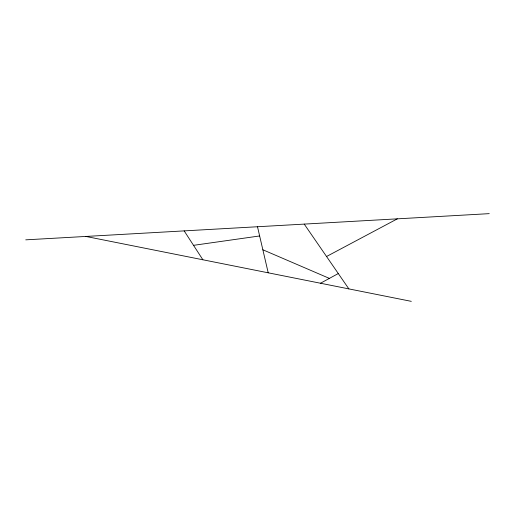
<?xml version="1.0" encoding="UTF-8"?>
<svg xmlns="http://www.w3.org/2000/svg" width="515" height="515" viewBox="0 0 515 515"><rect width="100%" height="100%" fill="white"/><g stroke="black" fill="none" stroke-linecap="round" stroke-linejoin="round"><path stroke-width="0.77" d="M320.497 283.237L338.284 273.549M326.542 256.502L397.329 218.843M193.524 245.333L259.644 235.954M25.75 239.842L489.25 213.648M85.908 236.443L411.305 301.352M262.856 249.775L329.394 278.396M304.23 224.109L348.861 288.896M184.17 230.894L202.884 259.779M257.5 226.748L268.212 272.808"/></g></svg>
